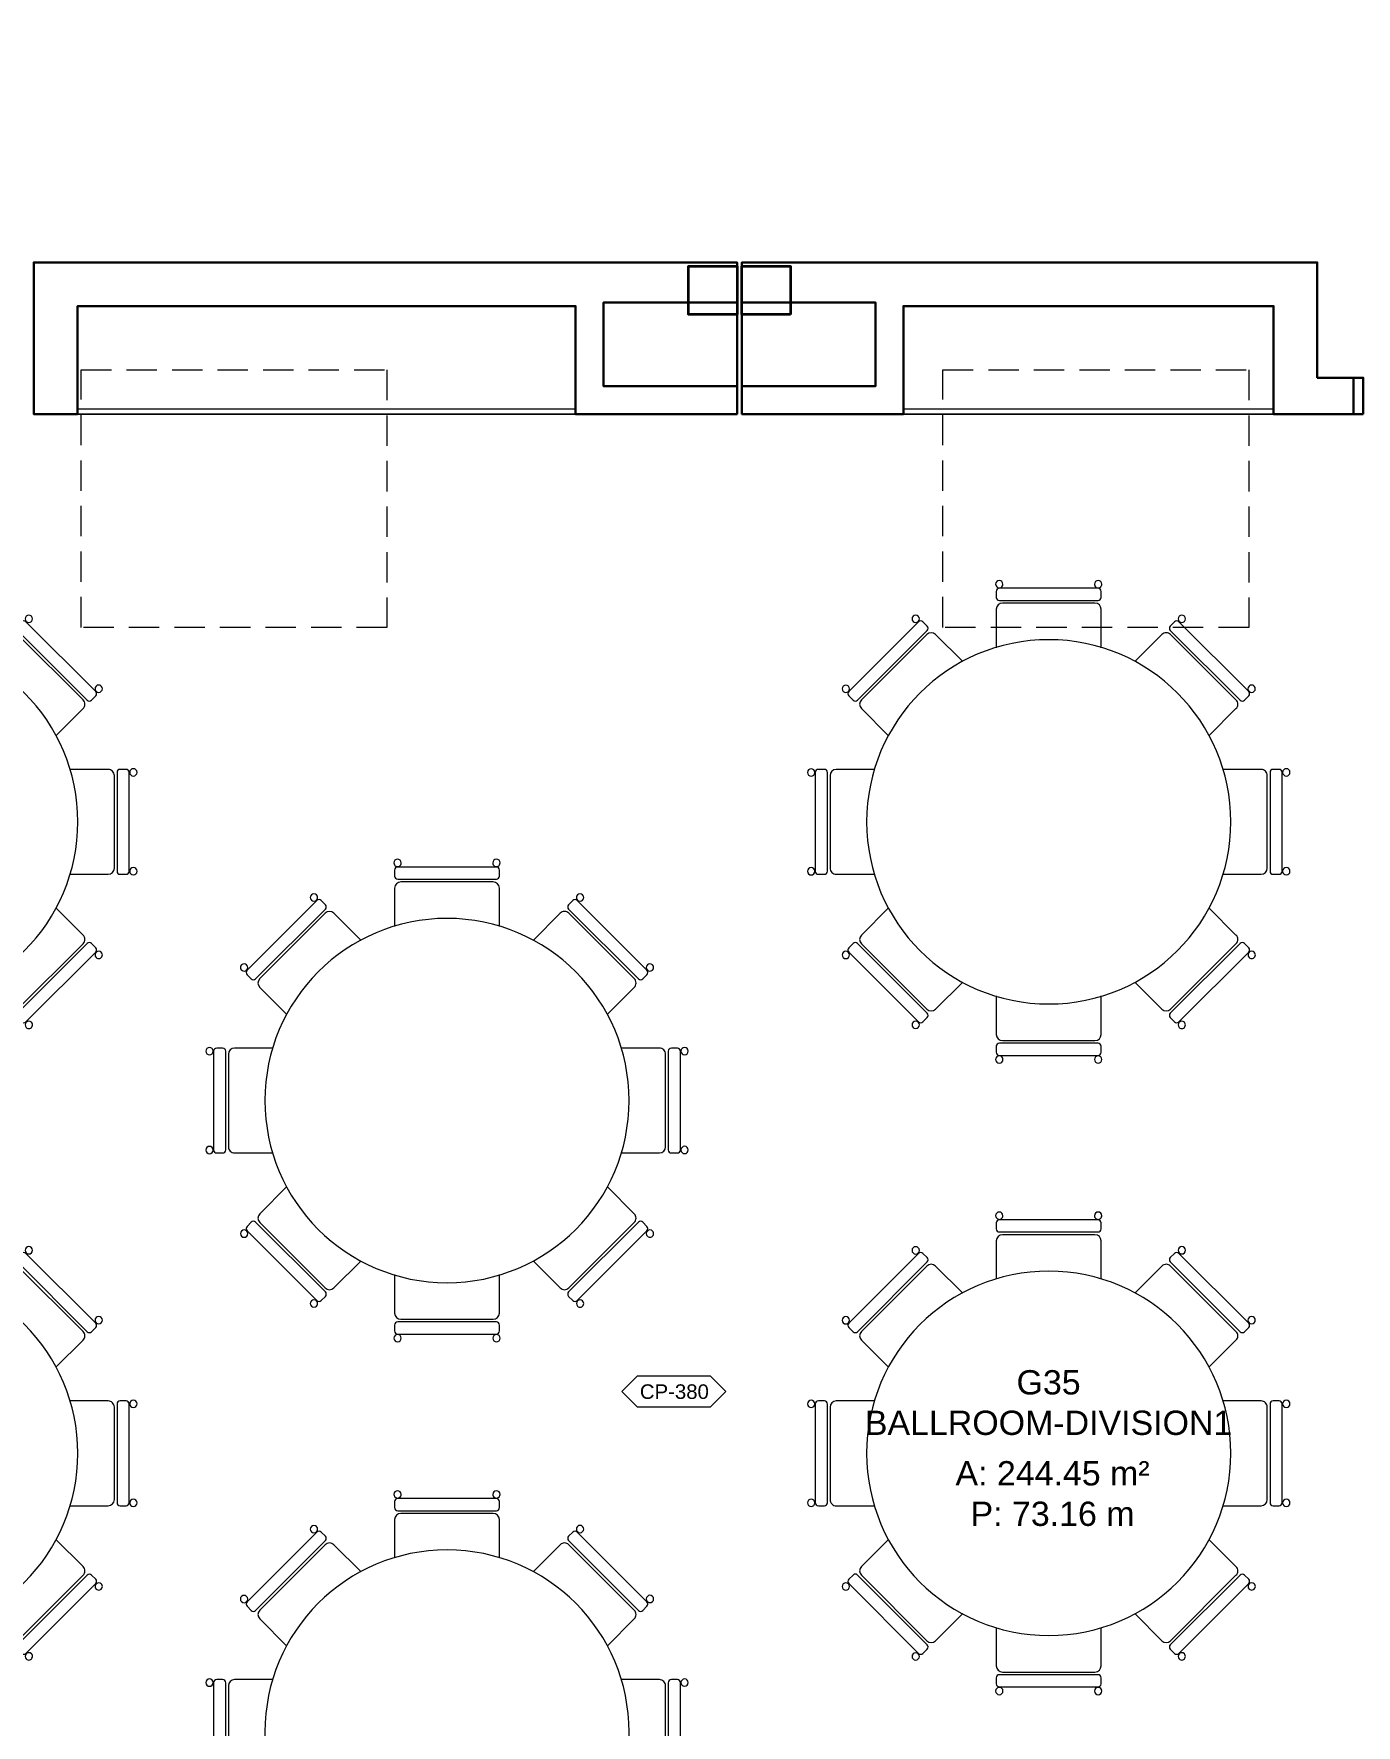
# Model space of a CAD drawing. Header units: centimetres. Extents: x 118932 to 154602, y -32682 to -23521.
# Drawn here: x 133384 to 133929, y -28626 to -27929 of the extents above; entities that cross this region are included whole.
import ezdxf

# ---------------------------------------------------------------- set-up
doc = ezdxf.new("R2010")
doc.units = ezdxf.units.CM
doc.header["$LTSCALE"] = 50
doc.header["$MEASUREMENT"] = 0
doc.linetypes.add('_hidden_', pattern=[0.375, 0.25, -0.125])
for name, color, linetype, lineweight, true_color in [('GEN_00_BL_Yazı', 7, 'Continuous', 0, 0x4f5250), ('GEN_00_BL_Ölçü Dış', 7, 'Continuous', 5, 0x766a5e), ('GEN_01_TA_Kolon', 7, 'Continuous', 35, 0xd05d28), ('GEN_02_TF_Mobilya', 7, 'Continuous', 5, 0x745e3d), ('GEN_06_GR_İnce', 7, 'Continuous', 13, 0xb0b0a9), ('KALACAK DUVARLAR', 7, 'Continuous', 30, 0x005387), ('ÖRÜLECEK DUVARLAR', 7, 'Continuous', 30, 0xfaca30)]:
    doc.layers.add(name, color=color, linetype=linetype, lineweight=lineweight, true_color=true_color)
doc.styles.add('ARIAL', font='arial.ttf')
doc.styles.add('Arial_6', font='arial.ttf', dxfattribs={"height": 59.5325})

# ---------------------------------------------------------------- blocks, each defined once
blk = doc.blocks.new('LEVEL 0_A BLOK_KOLON')
at = {"layer": 'GEN_01_TA_Kolon'}
for points in [[(58529.88, 9446.6), (58509.88, 9446.6), (58509.88, 9466.6), (58529.88, 9466.6)], [(58551.89, 9446.59), (58531.89, 9446.59), (58531.89, 9466.6), (58551.89, 9466.6)]]:
    blk.add_lwpolyline(points, close=True, dxfattribs=at)
blk = doc.blocks.new('KALACAK DUVARLAR LEVEL 0 A BLOK')
at = {"layer": 'KALACAK DUVARLAR'}
for points in [[(58258.21, 9405.6), (58240.2, 9405.6), (58240.2, 9468.1), (58529.88, 9468.1), (58529.88, 9405.6), (58499.88, 9405.6), (58463.38, 9405.6), (58463.38, 9450.1), (58258.21, 9450.1)], [(58768.85, 9420.6), (58768.85, 9468.1), (58531.88, 9468.1), (58531.88, 9405.6), (58575.88, 9405.6), (58598.39, 9405.6), (58598.39, 9450.1), (58750.85, 9450.1), (58750.85, 9405.6), (58783.85, 9405.6), (58783.85, 9420.6)]]:
    blk.add_lwpolyline(points, close=True, dxfattribs=at)
for points in [[(58529.88, 9451.6), (58474.88, 9451.6), (58474.88, 9417.1), (58529.88, 9417.1)], [(58531.88, 9417.1), (58586.88, 9417.1), (58586.88, 9451.6), (58531.88, 9451.6)]]:
    blk.add_lwpolyline(points, dxfattribs=at)
blk = doc.blocks.new('M_Table-Dining Round w Chairs - 0915mm Diameter-12996248-MULTIUSE ROOMS - FURNITURE PLAN')
at = {"layer": 'GEN_02_TF_Mobilya'}
for start, end in [(90, 270), (270, 90)]:
    blk.add_arc((103.7, -184.9), 750, start, end, dxfattribs=at)
blk = doc.blocks.new('M_Chair-Breuer - M_Chair-Breuer-V35-MULTIUSE ROOMS - FURNITURE PLAN')
at = {"layer": 'GEN_02_TF_Mobilya'}
for p, q in [((-215.9, 31.1), (-215.9, -127)), ((215.9, -127), (215.9, 31.1)), ((-215.9, -176.2), (-215.9, -200.8)), ((203.2, -163.5), (-203.2, -163.5)), ((-190.5, -152.4), (190.5, -152.4)), ((215.9, -200.8), (215.9, -176.2)), ((-203.2, -213.5), (203.2, -213.5))]:
    blk.add_line(p, q, dxfattribs=at)
for centre, radius, start, end in [((-190.5, -127), 25.4, 180, 270), ((190.5, -127), 25.4, 270, 360), ((-203.2, -176.2), 12.7, 90, 180), ((-203.2, -200.8), 12.7, 180, 270), ((203.2, -176.2), 12.7, 360, 90), ((203.2, -200.8), 12.7, 270, 360), ((-203.5, -230.6), 15.1, 360, 180), ((-203.5, -230.6), 15.1, 180, 360), ((203.7, -230.6), 15.1, 360, 180), ((203.7, -230.6), 15.1, 180, 360)]:
    blk.add_arc(centre, radius, start, end, dxfattribs=at)
blk = doc.blocks.new('yuvarlak masa+8 sandalye')
at = {"layer": 'GEN_02_TF_Mobilya'}
for p, xscale, yscale, zscale, rotation in [((0, 74.8), 0.1, 0.1, 0.1, 180), ((-52.89, 52.89), 0.09999999999999999, 0.09999999999999999, 0.09999999999999999, 225), ((52.89, 52.89), 0.1, 0.1, 0.1, 135), ((-74.8, 0), 0.09999999999999999, 0.09999999999999999, 0.09999999999999999, 269.9999999999999), ((74.8, 0), 0.09999999999999999, 0.09999999999999999, 0.09999999999999999, 90.00000000000006), ((-52.89, -52.89), 0.1, 0.1, 0.1, 315), ((52.89, -52.89), 0.1, 0.1, 0.1, 44.99999999999999)]:
    blk.add_blockref('M_Chair-Breuer - M_Chair-Breuer-V35-MULTIUSE ROOMS - FURNITURE PLAN', p, dxfattribs=dict(at, xscale=xscale, yscale=yscale, zscale=zscale, rotation=rotation))
for name, p, xscale, yscale, zscale in [('M_Table-Dining Round w Chairs - 0915mm Diameter-12996248-MULTIUSE ROOMS - FURNITURE PLAN', (-10.37, 18.49), 0.1, 0.1, 0.1), ('M_Chair-Breuer - M_Chair-Breuer-V35-MULTIUSE ROOMS - FURNITURE PLAN', (0, -74.8), 0.09999999999999999, 0.09999999999999999, 0.09999999999999999)]:
    blk.add_blockref(name, p, dxfattribs=dict(at, xscale=xscale, yscale=yscale, zscale=zscale))
blk = doc.blocks.new('FFE Tag-Multi-MSD - FFE Tag-Multi-MSD-8152404-TYPE A-01 - FURNITURE PLAN')
blk.add_wipeout([(-8.76, 0), (-6.19, 2.57), (6.19, 2.57), (8.76, 0), (6.19, -2.57), (-6.19, -2.57)]).dxf.layer = 'GEN_00_BL_Yazı'
at = {"layer": 'GEN_00_BL_Yazı'}
for p, q in [((-8.76, 0), (-6.19, 2.57)), ((-8.76, 0), (-6.19, -2.57)), ((6.19, 2.57), (-6.19, 2.57)), ((8.76, 0), (6.19, 2.57)), ((8.76, 0), (6.19, -2.57)), ((-6.19, -2.57), (6.19, -2.57))]:
    blk.add_line(p, q, dxfattribs=at)
blk = doc.blocks.new('CP-380_Ballroom')
at = {"layer": 'GEN_00_BL_Yazı', "xscale": 2.448801272789196, "yscale": 2.448801272789196, "zscale": 2.448801272789196}
blk.add_blockref('FFE Tag-Multi-MSD - FFE Tag-Multi-MSD-8152404-TYPE A-01 - FURNITURE PLAN', (0, 0), dxfattribs=at)
at = {"layer": 'GEN_00_BL_Yazı', "insert": (-14, 2.92), "char_height": 6, "attachment_point": 1, "style": 'Arial_6'}
blk.add_mtext('CP-380', dxfattribs=at)
blk = doc.blocks.new('A blok level 0 tefriş')
at = {"layer": 'GEN_02_TF_Mobilya'}
for points in [[(-3324.21, 672.15), (-3119.04, 672.15), (-3119.04, 627.65), (-3324.21, 627.65)], [(-2983.79, 672.15), (-2831.56, 672.15), (-2831.56, 627.65), (-2983.79, 627.65)], [(-3324.21, 627.65), (-3119.04, 627.65), (-3119.04, 629.65), (-3324.21, 629.65)], [(-2984.03, 627.65), (-2831.56, 627.65), (-2831.56, 629.65), (-2984.03, 629.65)]]:
    blk.add_lwpolyline(points, close=True, dxfattribs=at)
for p in [(-3399.07, 459.79), (-2924.16, 459.79), (-3172.01, 345.03), (-3399.07, 199.76), (-2924.16, 199.76), (-3172.01, 85)]:
    blk.add_blockref('yuvarlak masa+8 sandalye', p)
blk.add_blockref('CP-380_Ballroom', (-3078.57, 225.26), dxfattribs=at)
blk = doc.blocks.new('ÖRÜLECEK DUVAR LEVEL 0 A BLOK')
at = {"layer": 'ÖRÜLECEK DUVARLAR'}
blk.add_lwpolyline([(-2237.61, 1833.67), (-2241.53, 1833.67), (-2241.53, 1848.67), (-2237.61, 1848.67)], close=True, dxfattribs=at)
blk = doc.blocks.new('ŞAFT GÖRÜNÜŞ')
at = {"layer": 'GEN_06_GR_İnce', "linetype": '_hidden_'}
for points in [[(-444.56, 82.72), (-318.56, 82.72), (-318.56, -23.28), (-444.56, -23.28)], [(-89.56, 82.72), (36.44, 82.72), (36.44, -23.28), (-89.56, -23.28)]]:
    blk.add_lwpolyline(points, close=True, dxfattribs=at)
blk = doc.blocks.new('zemin kat vaziyet')
at = {"layer": 'GEN_06_GR_İnce'}
for centre, radius, start, end in [((-2101.74, -1922.7), 601.87, 15.22431, 136.04904), ((-2101.93, -1922.92), 572.29, 16.05386, 136.02208)]:
    blk.add_arc(centre, radius, start, end, dxfattribs=at)
blk = doc.blocks.new('TEFRISLI MAHAL LEVEL 0 A BLOK')
at = {"layer": 'GEN_00_BL_Yazı', "char_height": 10, "attachment_point": 2, "style": 'ARIAL'}
for s, insert in [('G35\\PBALLROOM-DIVISION1 ', (-2327.65, 408.58)), ('\\pxqc;\\PA: 244.45 m²\\PP: 73.16 m', (-2326.02, 387.79))]:
    blk.add_mtext(s, dxfattribs=dict(at, insert=insert))

msp = doc.modelspace()

# ---------------------------------------------------------------- block references
for name in ['KALACAK DUVARLAR LEVEL 0 A BLOK', 'LEVEL 0_A BLOK_KOLON']:
    msp.add_blockref(name, (75144.13, -37491.52))

# ---------------------------------------------------------------- next in the draw order: block references
msp.add_blockref('A blok level 0 tefriş', (136726.54, -28713.57))

# ---------------------------------------------------------------- next in the draw order: block references
for name, p in [('zemin kat vaziyet', (136381.94, -26263.8, 0)), ('ÖRÜLECEK DUVAR LEVEL 0 A BLOK', (136169.51, -29919.59)), ('ŞAFT GÖRÜNÜŞ', (133848.33, -28150.42))]:
    msp.add_blockref(name, p)
at = {"layer": 'GEN_00_BL_Ölçü Dış'}
msp.add_blockref('TEFRISLI MAHAL LEVEL 0 A BLOK', (136129.97, -28888.13), dxfattribs=at)

doc.saveas('drawing.dxf')
